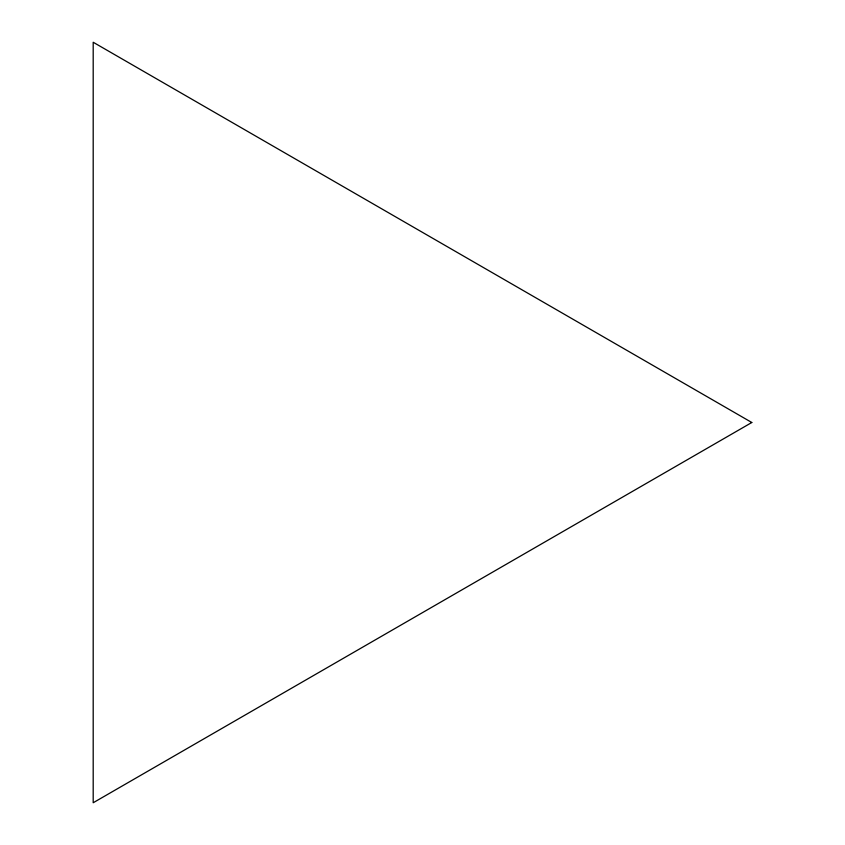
<?xml version="1.0" encoding="UTF-8"?>
<svg xmlns="http://www.w3.org/2000/svg" width="845" height="845" viewBox="0 0 845 845"><rect width="100%" height="100%" fill="white"/><g stroke="black" fill="none" stroke-linecap="round" stroke-linejoin="round"><path stroke-width="1.27" d="M751.807 422.5L93.193 802.75L93.193 42.25L751.807 422.5"/></g></svg>
